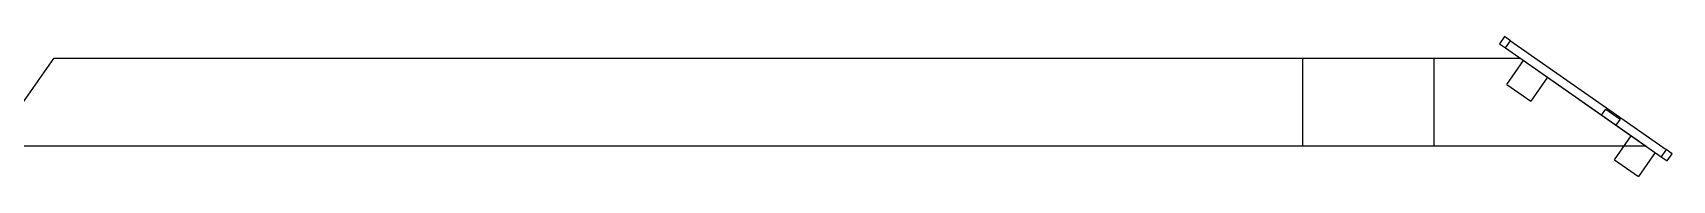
# Model space of a CAD drawing. Extents: x 0 to 1704, y 0 to 297.
# Drawn here: x 582 to 1704, y 128 to 223 of the extents above; entities that cross this region are included whole.
import ezdxf

# ---------------------------------------------------------------- set-up
doc = ezdxf.new("R2010")
doc.units = 0
doc.layers.get('0').update_dxf_attribs({"linetype": 'CONTINUOUS'})

msp = doc.modelspace()

# ---------------------------------------------------------------- linework, layer by layer
at = {"color": 4, "linetype": 'Continuous', "lineweight": 25}
for p, q in [((1589.547, 223.483), (1586.106, 218.568)), ((1586.106, 218.568), (1590.202, 215.7)), ((1593.643, 220.615), (1589.547, 223.483)), ((1590.202, 215.7), (1593.643, 220.615)), ((1590.202, 215.7), (1696.691, 141.135)), ((1593.643, 220.615), (1700.133, 146.05)), ((1600.722, 208.334), (596.216, 208.334)), ((1591.017, 190.714), (1602.489, 207.097)), ((1618.872, 195.625), (1607.4, 179.242)), ((1591.017, 190.714), (1607.4, 179.242)), ((1671.212, 148.334), (566.411, 148.334)), ((1664.741, 139.092), (1676.213, 155.475)), ((1700.133, 146.05), (1696.691, 141.135)), ((1704.229, 143.182), (1700.133, 146.05)), ((1664.741, 139.092), (1681.124, 127.62)), ((1692.596, 144.003), (1681.124, 127.62)), ((1696.691, 141.135), (1700.787, 138.268)), ((1700.787, 138.268), (1704.229, 143.182))]:
    msp.add_line(p, q, dxfattribs=at)
at = {"color": 6}
for p, q in [((596.216, 208.334), (554.203, 148.334)), ((1600.722, 208.334), (596.216, 208.334)), ((1600.722, 208.334), (1686.411, 148.334)), ((1686.411, 148.334), (554.203, 148.334))]:
    msp.add_line(p, q, dxfattribs=at)
for p, q in [((1451.411, 148.334), (1451.411, 208.334)), ((1541.411, 148.334), (1541.411, 208.334)), ((1655.854, 169.73), (1658.722, 173.826)), ((1658.722, 173.826), (1668.552, 166.943)), ((1668.552, 166.943), (1665.684, 162.847))]:
    msp.add_line(p, q)

doc.saveas('drawing.dxf')
